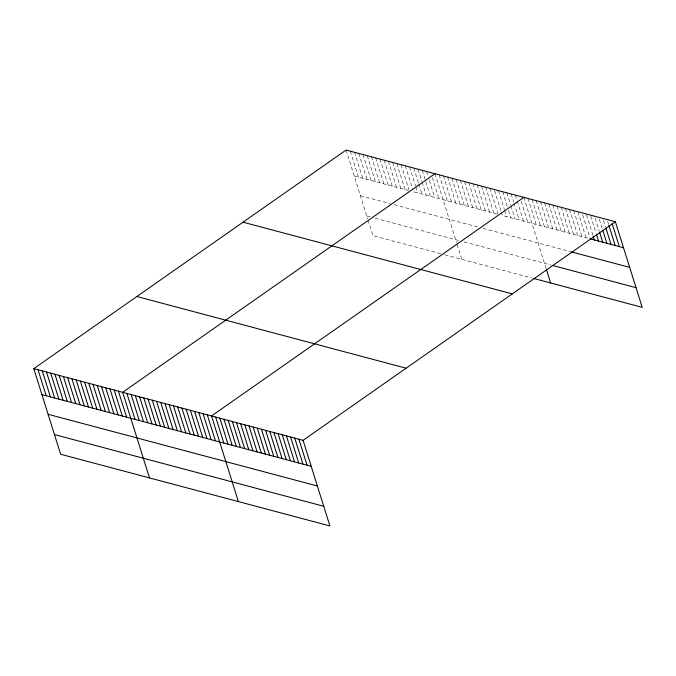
<?xml version="1.0" encoding="UTF-8"?>
<svg xmlns="http://www.w3.org/2000/svg" width="676" height="676" viewBox="0 0 676 676"><rect width="100%" height="100%" fill="white"/><g stroke="black" fill="none" stroke-linecap="round" stroke-linejoin="round"><path stroke-width="0.51" stroke-dasharray="3.38 2.54" d="M354.232 176.022L408.397 190.446M497.257 214.106L413.475 191.798L412.537 188.798M587.723 238.189L502.336 215.458L501.398 212.458M360.401 195.702L390.018 203.586M394.252 204.718L478.887 227.246M483.112 228.378L570.586 251.666M366.755 215.982L370.989 217.106M375.222 218.23L459.849 240.766M464.082 241.89L551.134 265.068M440.625 253.686L372.924 235.662L368.293 220.9M444.859 254.81L532.029 278.022M607.673 221.534L608.611 224.525M603.516 220.418L605.704 227.415M599.35 219.311L602.485 229.299M595.193 218.204L599.257 231.192M590.714 216.1L596.038 233.076M586.557 214.993L592.818 234.969M582.704 214.883L589.903 237.851M577.921 211.774L586.058 237.749M573.755 210.667L581.892 236.634M569.598 209.56L577.735 235.527M565.432 208.453L573.569 234.42M561.274 207.346L569.412 233.313M557.108 206.239L565.246 232.206M552.951 205.132L561.088 231.099M548.785 204.017L556.923 229.992M544.628 202.91L552.765 228.885M540.462 201.803L548.599 227.77M536.305 200.696L544.442 226.663M532.139 199.589L540.276 225.556M527.981 198.482L536.119 224.449M523.815 197.375L546.022 268.22M521.154 201.237L527.728 222.218M515.357 195.119L516.92 200.113M517.233 201.11L523.494 221.086M511.124 193.995L513.625 201.98M513.937 202.986L519.261 219.962M506.89 192.863L510.65 204.853M510.963 205.85L515.028 218.838M502.665 191.739L507.355 206.721M508.605 210.718L510.803 217.706M498.432 190.615L504.38 209.594M504.693 210.591L506.569 216.582M494.511 190.488L501.085 211.461M489.965 188.359L497.789 213.329M485.731 187.235L493.877 213.202M481.506 186.103L489.644 212.078M477.273 184.979L485.41 210.946M473.039 183.855L481.177 209.822M468.806 182.723L476.943 208.698M464.581 181.599L472.718 207.566M460.348 180.475L468.485 206.442M456.114 179.343L464.251 205.318M451.881 178.219L460.018 204.186M447.656 177.095L455.793 203.062M443.422 175.963L451.56 201.938M439.189 174.839L447.326 200.806M434.955 173.715L456.545 242.591M457.162 244.56L461.784 259.314M432.294 177.577L438.868 198.558M426.497 171.459L428.06 176.453M429.311 180.45L434.634 197.426M422.263 170.335L430.401 196.302M418.03 169.211L421.79 181.193M422.103 182.19L426.167 195.178M413.796 168.079L418.495 183.061M418.807 184.058L421.934 194.046M409.571 166.955L415.512 185.934M415.825 186.931L417.709 192.922M405.338 165.831L412.225 187.801M401.105 164.699L408.929 189.669M396.871 163.575L405.008 189.542M392.646 162.451L400.784 188.418M388.413 161.319L396.55 187.286M384.179 160.195L392.317 186.162M379.946 159.071L388.083 185.038M375.712 157.939L383.858 183.906M371.487 156.815L379.625 182.782M367.254 155.691L375.391 181.658M363.02 154.559L371.158 180.526M358.787 153.435L366.924 179.402M354.562 152.311L362.699 178.278M350.329 151.179L358.466 177.146M346.095 150.055L367.676 218.931"/><path stroke-width="1.01" d="M33.8 368.648L303.076 440.338L329.905 525.945L60.629 454.255L33.8 368.648L346.095 150.055L615.371 221.745L642.2 307.352L533.719 278.47M434.955 173.715L122.66 392.308L149.489 477.907M523.815 197.375L211.52 415.968L238.349 501.567M303.076 440.338L615.371 221.745M590.216 238.856L623.509 247.72M571.414 251.886L629.677 267.4M552.799 265.516L636.032 287.672M243.039 222.193L512.315 293.883M136.856 296.51L406.132 368.209M41.937 394.615L311.214 466.313M48.106 414.295L317.382 485.993M54.46 434.575L323.736 506.265M612.152 223.638L619.351 246.613M608.932 225.522L615.185 245.498M606.017 228.412L611.028 244.391M602.798 230.305L606.862 243.284M599.57 232.189L602.705 242.177M596.663 235.079L598.539 241.07M593.131 235.966L594.381 239.963M546.326 269.2L550.644 282.974M298.919 439.231L307.056 465.198M294.753 438.124L302.89 464.091M290.595 437.017L298.733 462.984M286.43 435.91L294.567 461.877M282.272 434.803L290.41 460.77M278.106 433.696L286.244 459.663M273.949 432.589L282.086 458.556M269.783 431.474L277.92 457.449M265.626 430.367L273.763 456.334M261.46 429.26L269.597 455.227M257.303 428.153L265.44 454.12M253.137 427.046L261.274 453.013M248.979 425.939L257.117 451.906M244.813 424.832L252.951 450.799M240.656 423.725L248.793 449.692M236.49 422.61L244.627 448.585M232.333 421.503L240.47 447.47M228.167 420.396L236.304 446.363M224.01 419.289L232.147 445.256M219.844 418.182L227.981 444.149M215.686 417.075L223.824 443.042M207.295 414.836L215.433 440.811M203.062 413.712L211.199 439.679M198.828 412.588L206.966 438.555M194.595 411.456L202.732 437.431M190.362 410.332L198.507 436.299M186.137 409.208L194.274 435.175M181.903 408.076L190.041 434.051M177.67 406.952L185.807 432.919M173.436 405.828L181.574 431.795M169.211 404.696L177.349 430.671M164.978 403.572L173.115 429.539M160.744 402.448L168.882 428.415M156.511 401.316L164.648 427.291M152.286 400.192L160.423 426.159M148.052 399.068L156.19 425.035M143.819 397.936L151.956 423.911M139.586 396.812L147.723 422.779M135.352 395.688L143.498 421.655M131.127 394.556L139.264 420.531M126.894 393.432L135.031 419.399M118.427 391.176L126.564 417.151M114.202 390.052L122.339 416.019M109.968 388.928L118.106 414.895M105.735 387.796L113.872 413.771M101.501 386.672L109.639 412.639M97.276 385.548L105.414 411.515M93.043 384.416L101.18 410.391M88.809 383.292L96.947 409.259M84.576 382.168L92.713 408.135M80.343 381.036L88.488 407.011M76.118 379.912L84.255 405.879M71.884 378.788L80.022 404.755M67.651 377.656L75.788 403.631M63.417 376.532L71.555 402.499M59.192 375.408L67.33 401.375M54.959 374.284L63.096 400.251M50.725 373.152L58.863 399.119M46.492 372.028L54.629 397.995M42.267 370.904L50.404 396.871M38.033 369.772L46.171 395.739"/></g></svg>
